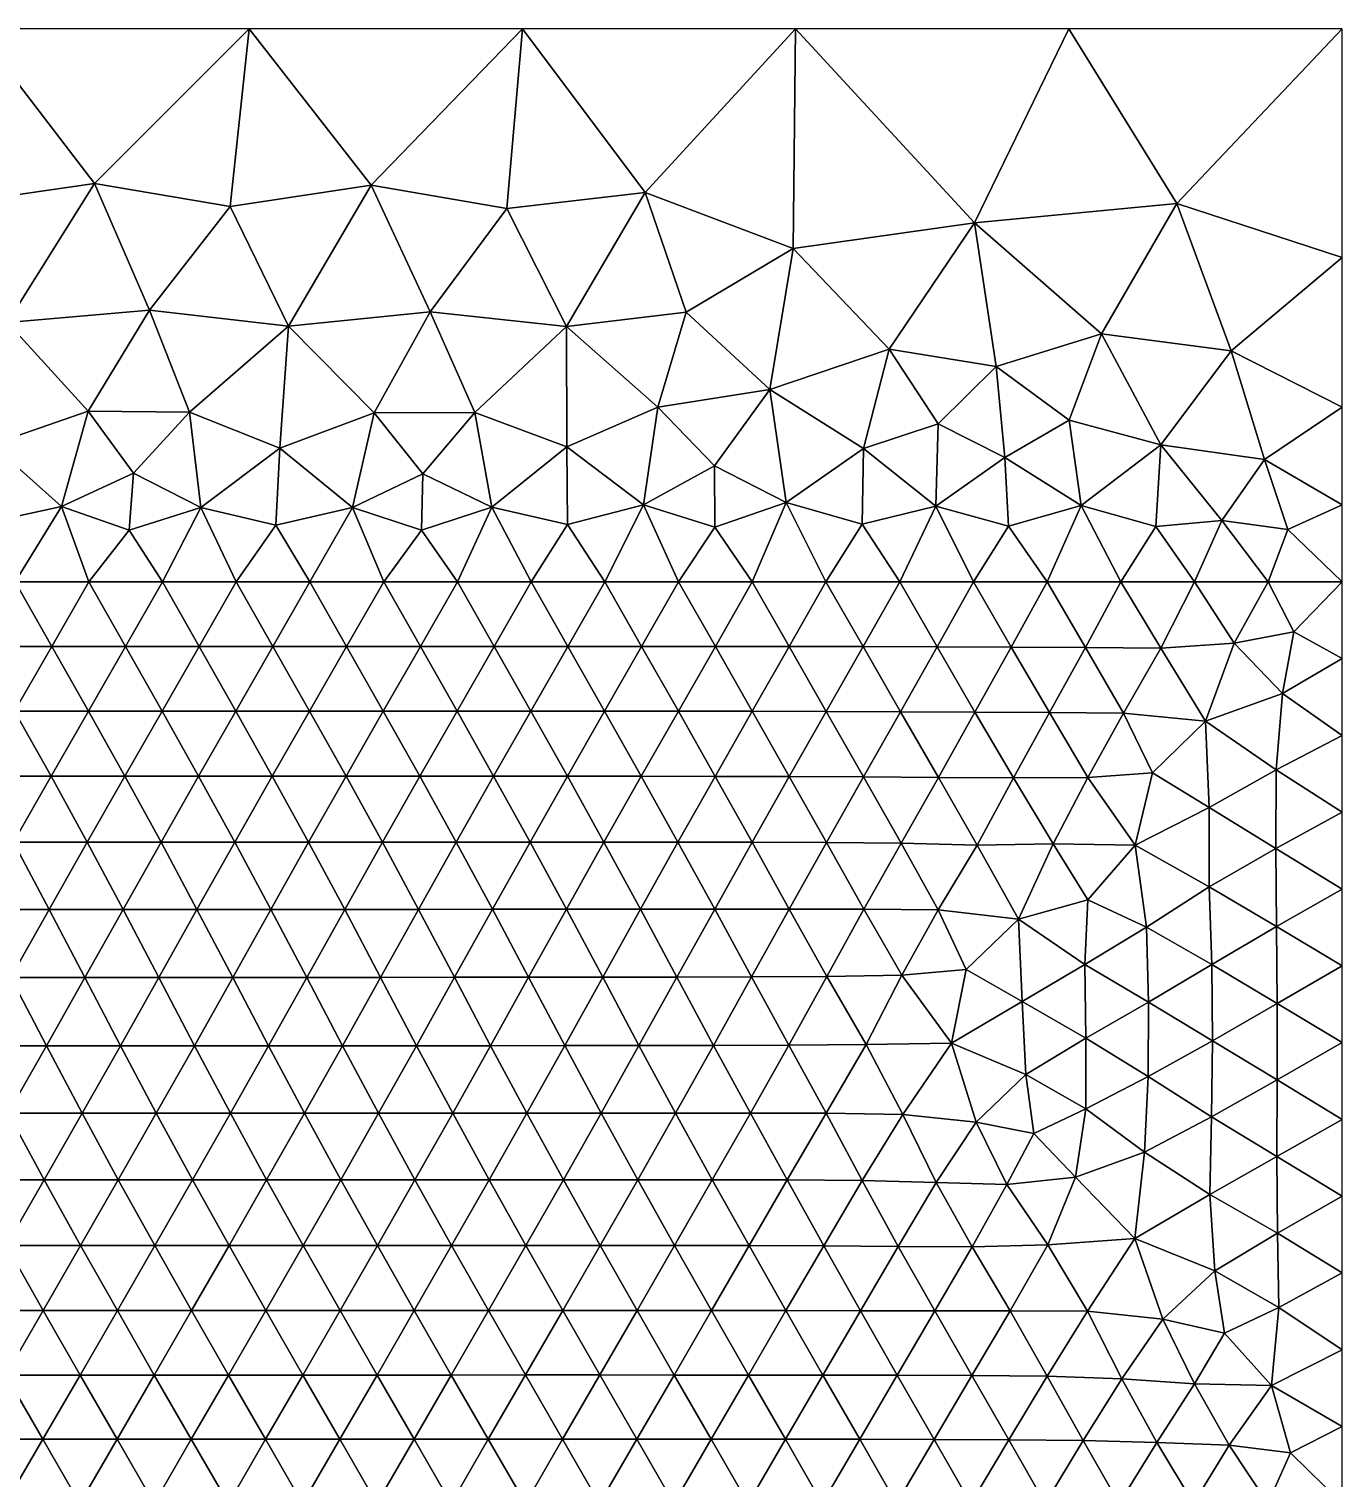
# Model space of a CAD drawing. Header units: metres. Extents: x 2 to 72, y -280 to 0.
# Drawn here: x 54.69 to 72.5, y -19.66 to 0 of the extents above; entities that cross this region are included whole.
import ezdxf

# ---------------------------------------------------------------- set-up
doc = ezdxf.new("R2010")
doc.units = ezdxf.units.M

msp = doc.modelspace()

# ---------------------------------------------------------------- linework, layer by layer
at = {"layer": 'layer', "color": 0}
for points in [[(55.5754, -2.0964), (53.9692, 0), (53.6707, -2.3732)], [(57.6754, 0), (53.9692, 0), (55.5754, -2.0964)], [(57.6754, 0), (55.5754, -2.0964), (57.4172, -2.40984)], [(59.3302, -2.11888), (57.6754, 0), (57.4172, -2.40984)], [(61.3815, 0), (57.6754, 0), (59.3302, -2.11888)], [(61.3815, 0), (59.3302, -2.11888), (61.1683, -2.43652)], [(63.0461, -2.21618), (61.3815, 0), (61.1683, -2.43652)], [(65.0877, 0), (61.3815, 0), (63.0461, -2.21618)], [(65.0877, 0), (63.0461, -2.21618), (65.0562, -2.97933)], [(67.5138, -2.62782), (65.0877, 0), (65.0562, -2.97933)], [(68.7938, 0), (65.0877, 0), (67.5138, -2.62782)], [(70.257, -2.3696), (68.7938, 0), (67.5138, -2.62782)], [(72.5, 0), (68.7938, 0), (70.257, -2.3696)], [(72.5, -3.1008), (72.5, 0), (70.257, -2.3696)], [(55.5754, -2.0964), (53.6707, -2.3732), (54.3975, -3.98026)], [(56.3222, -3.81509), (55.5754, -2.0964), (54.3975, -3.98026)], [(57.4172, -2.40984), (55.5754, -2.0964), (56.3222, -3.81509)], [(59.3302, -2.11888), (57.4172, -2.40984), (58.2096, -4.03129)], [(60.1294, -3.8356), (59.3302, -2.11888), (58.2096, -4.03129)], [(61.1683, -2.43652), (59.3302, -2.11888), (60.1294, -3.8356)], [(63.0461, -2.21618), (61.1683, -2.43652), (61.9784, -4.03787)], [(63.6047, -3.84336), (63.0461, -2.21618), (61.9784, -4.03787)], [(65.0562, -2.97933), (63.0461, -2.21618), (63.6047, -3.84336)], [(57.4172, -2.40984), (56.3222, -3.81509), (58.2096, -4.03129)], [(61.1683, -2.43652), (60.1294, -3.8356), (61.9784, -4.03787)], [(70.257, -2.3696), (67.5138, -2.62782), (69.2361, -4.13652)], [(70.9971, -4.36798), (70.257, -2.3696), (69.2361, -4.13652)], [(70.9971, -4.36798), (72.5, -3.1008), (70.257, -2.3696)], [(67.5138, -2.62782), (65.0562, -2.97933), (66.357, -4.34283)], [(67.5138, -2.62782), (66.357, -4.34283), (67.8088, -4.57986)], [(69.2361, -4.13652), (67.5138, -2.62782), (67.8088, -4.57986)], [(65.0562, -2.97933), (63.6047, -3.84336), (64.7398, -4.8897)], [(66.357, -4.34283), (65.0562, -2.97933), (64.7398, -4.8897)], [(72.5, -5.12841), (72.5, -3.1008), (70.9971, -4.36798)], [(56.3222, -3.81509), (54.3975, -3.98026), (55.4919, -5.1836)], [(56.8641, -5.19766), (56.3222, -3.81509), (55.4919, -5.1836)], [(58.2096, -4.03129), (56.3222, -3.81509), (56.8641, -5.19766)], [(60.1294, -3.8356), (58.2096, -4.03129), (59.3729, -5.2049)], [(60.7385, -5.20193), (60.1294, -3.8356), (59.3729, -5.2049)], [(61.9784, -4.03787), (60.1294, -3.8356), (60.7385, -5.20193)], [(63.6047, -3.84336), (61.9784, -4.03787), (63.2169, -5.1285)], [(64.7398, -4.8897), (63.6047, -3.84336), (63.2169, -5.1285)], [(54.1864, -5.63528), (55.4919, -5.1836), (54.3975, -3.98026)], [(56.8641, -5.19766), (58.0928, -5.68721), (58.2096, -4.03129)], [(58.0928, -5.68721), (59.3729, -5.2049), (58.2096, -4.03129)], [(60.7385, -5.20193), (61.9852, -5.66838), (61.9784, -4.03787)], [(61.9852, -5.66838), (63.2169, -5.1285), (61.9784, -4.03787)], [(69.2361, -4.13652), (67.8088, -4.57986), (68.7968, -5.30566)], [(70.0419, -5.63955), (69.2361, -4.13652), (68.7968, -5.30566)], [(70.0419, -5.63955), (70.9971, -4.36798), (69.2361, -4.13652)], [(64.7398, -4.8897), (66.01, -5.69305), (66.357, -4.34283)], [(66.01, -5.69305), (67.0195, -5.35657), (66.357, -4.34283)], [(67.8088, -4.57986), (66.357, -4.34283), (67.0195, -5.35657)], [(71.4462, -5.84032), (70.9971, -4.36798), (70.0419, -5.63955)], [(71.4462, -5.84032), (72.5, -5.12841), (70.9971, -4.36798)], [(67.0195, -5.35657), (67.9262, -5.81161), (67.8088, -4.57986)], [(67.9262, -5.81161), (68.7968, -5.30566), (67.8088, -4.57986)], [(63.2169, -5.1285), (63.9866, -5.92663), (64.7398, -4.8897)], [(63.9866, -5.92663), (64.9603, -6.42561), (64.7398, -4.8897)], [(64.9603, -6.42561), (66.01, -5.69305), (64.7398, -4.8897)], [(54.1864, -5.63528), (55.1279, -6.4778), (55.4919, -5.1836)], [(55.1279, -6.4778), (56.1048, -6.02505), (55.4919, -5.1836)], [(55.4919, -5.1836), (56.1048, -6.02505), (56.8641, -5.19766)], [(56.1048, -6.02505), (57.0199, -6.49056), (56.8641, -5.19766)], [(57.0199, -6.49056), (58.0928, -5.68721), (56.8641, -5.19766)], [(58.0928, -5.68721), (59.0772, -6.493), (59.3729, -5.2049)], [(59.0772, -6.493), (60.0307, -6.0323), (59.3729, -5.2049)], [(59.3729, -5.2049), (60.0307, -6.0323), (60.7385, -5.20193)], [(60.0307, -6.0323), (60.9656, -6.4882), (60.7385, -5.20193)], [(60.9656, -6.4882), (61.9852, -5.66838), (60.7385, -5.20193)], [(61.9852, -5.66838), (63.0251, -6.45701), (63.2169, -5.1285)], [(63.0251, -6.45701), (63.9866, -5.92663), (63.2169, -5.1285)], [(67.9262, -5.81161), (68.9597, -6.46281), (68.7968, -5.30566)], [(68.9597, -6.46281), (70.0419, -5.63955), (68.7968, -5.30566)], [(72.5, -6.45363), (72.5, -5.12841), (71.4462, -5.84032)], [(66.01, -5.69305), (66.9891, -6.47305), (67.0195, -5.35657)], [(66.9891, -6.47305), (67.9262, -5.81161), (67.0195, -5.35657)], [(54.0703, -6.70604), (55.1279, -6.4778), (54.1864, -5.63528)], [(57.0199, -6.49056), (58.0359, -6.73225), (58.0928, -5.68721)], [(58.0359, -6.73225), (59.0772, -6.493), (58.0928, -5.68721)], [(60.9656, -6.4882), (61.9944, -6.72072), (61.9852, -5.66838)], [(61.9944, -6.72072), (63.0251, -6.45701), (61.9852, -5.66838)], [(64.9603, -6.42561), (65.9918, -6.7157), (66.01, -5.69305)], [(65.9918, -6.7157), (66.9891, -6.47305), (66.01, -5.69305)], [(68.9597, -6.46281), (69.9754, -6.75037), (70.0419, -5.63955)], [(69.9754, -6.75037), (70.8716, -6.66909), (70.0419, -5.63955)], [(70.0419, -5.63955), (70.8716, -6.66909), (71.4462, -5.84032)], [(66.9891, -6.47305), (67.9754, -6.74526), (67.9262, -5.81161)], [(67.9754, -6.74526), (68.9597, -6.46281), (67.9262, -5.81161)], [(70.8716, -6.66909), (71.764, -6.79133), (71.4462, -5.84032)], [(71.764, -6.79133), (72.5, -6.45363), (71.4462, -5.84032)], [(55.1279, -6.4778), (56.0483, -6.79736), (56.1048, -6.02505)], [(56.0483, -6.79736), (57.0199, -6.49056), (56.1048, -6.02505)], [(59.0772, -6.493), (60.0133, -6.80058), (60.0307, -6.0323)], [(60.0133, -6.80058), (60.9656, -6.4882), (60.0307, -6.0323)], [(63.0251, -6.45701), (63.994, -6.76011), (63.9866, -5.92663)], [(63.994, -6.76011), (64.9603, -6.42561), (63.9866, -5.92663)], [(54.0703, -6.70604), (54.5, -7.5), (55.1279, -6.4778)], [(54.5, -7.5), (55.5, -7.5), (55.1279, -6.4778)], [(55.1279, -6.4778), (55.5, -7.5), (56.0483, -6.79736)], [(61.9944, -6.72072), (62.5, -7.5), (63.0251, -6.45701)], [(62.5, -7.5), (63.5, -7.5), (63.0251, -6.45701)], [(63.0251, -6.45701), (63.5, -7.5), (63.994, -6.76011)], [(63.994, -6.76011), (64.5, -7.5), (64.9603, -6.42561)], [(64.5, -7.5), (65.5, -7.5), (64.9603, -6.42561)], [(64.9603, -6.42561), (65.5, -7.5), (65.9918, -6.7157)], [(65.9918, -6.7157), (66.5, -7.5), (66.9891, -6.47305)], [(66.5, -7.5), (67.5, -7.5), (66.9891, -6.47305)], [(66.9891, -6.47305), (67.5, -7.5), (67.9754, -6.74526)], [(67.9754, -6.74526), (68.5, -7.5), (68.9597, -6.46281)], [(68.5, -7.5), (69.5, -7.5), (68.9597, -6.46281)], [(68.9597, -6.46281), (69.5, -7.5), (69.9754, -6.75037)], [(72.5, -7.5), (72.5, -6.45363), (71.764, -6.79133)], [(56.0483, -6.79736), (56.5, -7.5), (57.0199, -6.49056)], [(56.5, -7.5), (57.5, -7.5), (57.0199, -6.49056)], [(57.0199, -6.49056), (57.5, -7.5), (58.0359, -6.73225)], [(58.0359, -6.73225), (58.5, -7.5), (59.0772, -6.493)], [(58.5, -7.5), (59.5, -7.5), (59.0772, -6.493)], [(59.0772, -6.493), (59.5, -7.5), (60.0133, -6.80058)], [(60.0133, -6.80058), (60.5, -7.5), (60.9656, -6.4882)], [(60.5, -7.5), (61.5, -7.5), (60.9656, -6.4882)], [(60.9656, -6.4882), (61.5, -7.5), (61.9944, -6.72072)], [(69.9754, -6.75037), (70.5, -7.5), (70.8716, -6.66909)], [(70.5, -7.5), (71.5, -7.5), (70.8716, -6.66909)], [(70.8716, -6.66909), (71.5, -7.5), (71.764, -6.79133)], [(55.5, -7.5), (56.5, -7.5), (56.0483, -6.79736)], [(57.5, -7.5), (58.5, -7.5), (58.0359, -6.73225)], [(59.5, -7.5), (60.5, -7.5), (60.0133, -6.80058)], [(61.5, -7.5), (62.5, -7.5), (61.9944, -6.72072)], [(63.5, -7.5), (64.5, -7.5), (63.994, -6.76011)], [(65.5, -7.5), (66.5, -7.5), (65.9918, -6.7157)], [(67.5, -7.5), (68.5, -7.5), (67.9754, -6.74526)], [(69.5, -7.5), (70.5, -7.5), (69.9754, -6.75037)], [(71.5, -7.5), (72.5, -7.5), (71.764, -6.79133)], [(54.9969, -8.3753), (54.5, -7.5), (53.9967, -8.3753)], [(55.5, -7.5), (54.5, -7.5), (54.9969, -8.3753)], [(55.997, -8.3753), (55.5, -7.5), (54.9969, -8.3753)], [(56.5, -7.5), (55.5, -7.5), (55.997, -8.3753)], [(56.9972, -8.3753), (56.5, -7.5), (55.997, -8.3753)], [(57.5, -7.5), (56.5, -7.5), (56.9972, -8.3753)], [(57.9974, -8.3753), (57.5, -7.5), (56.9972, -8.3753)], [(58.5, -7.5), (57.5, -7.5), (57.9974, -8.3753)], [(58.9976, -8.3753), (58.5, -7.5), (57.9974, -8.3753)], [(59.5, -7.5), (58.5, -7.5), (58.9976, -8.3753)], [(59.9978, -8.37531), (59.5, -7.5), (58.9976, -8.3753)], [(60.5, -7.5), (59.5, -7.5), (59.9978, -8.37531)], [(60.998, -8.37532), (60.5, -7.5), (59.9978, -8.37531)], [(61.5, -7.5), (60.5, -7.5), (60.998, -8.37532)], [(61.9983, -8.37537), (61.5, -7.5), (60.998, -8.37532)], [(62.5, -7.5), (61.5, -7.5), (61.9983, -8.37537)], [(62.9987, -8.37553), (62.5, -7.5), (61.9983, -8.37537)], [(63.5, -7.5), (62.5, -7.5), (62.9987, -8.37553)], [(63.9995, -8.37599), (63.5, -7.5), (62.9987, -8.37553)], [(64.5, -7.5), (63.5, -7.5), (63.9995, -8.37599)], [(65.001, -8.37705), (64.5, -7.5), (63.9995, -8.37599)], [(65.5, -7.5), (64.5, -7.5), (65.001, -8.37705)], [(66.0037, -8.37899), (65.5, -7.5), (65.001, -8.37705)], [(66.5, -7.5), (65.5, -7.5), (66.0037, -8.37899)], [(67.0077, -8.38171), (66.5, -7.5), (66.0037, -8.37899)], [(67.5, -7.5), (66.5, -7.5), (67.0077, -8.38171)], [(68.013, -8.38499), (67.5, -7.5), (67.0077, -8.38171)], [(68.5, -7.5), (67.5, -7.5), (68.013, -8.38499)], [(69.0202, -8.39002), (68.5, -7.5), (68.013, -8.38499)], [(69.5, -7.5), (68.5, -7.5), (69.0202, -8.39002)], [(70.0408, -8.39917), (69.5, -7.5), (69.0202, -8.39002)], [(70.5, -7.5), (69.5, -7.5), (70.0408, -8.39917)], [(71.0379, -8.3303), (70.5, -7.5), (70.0408, -8.39917)], [(71.5, -7.5), (70.5, -7.5), (71.0379, -8.3303)], [(71.8459, -8.17724), (71.5, -7.5), (71.0379, -8.3303)], [(72.5, -7.5), (71.5, -7.5), (71.8459, -8.17724)], [(72.5, -8.54167), (72.5, -7.5), (71.8459, -8.17724)], [(71.6905, -9.01242), (71.8459, -8.17724), (71.0379, -8.3303)], [(71.6905, -9.01242), (72.5, -8.54167), (71.8459, -8.17724)], [(54.9969, -8.3753), (53.9967, -8.3753), (54.4929, -9.25253)], [(55.4933, -9.25253), (54.9969, -8.3753), (54.4929, -9.25253)], [(55.997, -8.3753), (54.9969, -8.3753), (55.4933, -9.25253)], [(56.4937, -9.25253), (55.997, -8.3753), (55.4933, -9.25253)], [(56.9972, -8.3753), (55.997, -8.3753), (56.4937, -9.25253)], [(57.4941, -9.25253), (56.9972, -8.3753), (56.4937, -9.25253)], [(57.9974, -8.3753), (56.9972, -8.3753), (57.4941, -9.25253)], [(58.4945, -9.25253), (57.9974, -8.3753), (57.4941, -9.25253)], [(58.9976, -8.3753), (57.9974, -8.3753), (58.4945, -9.25253)], [(59.4949, -9.25253), (58.9976, -8.3753), (58.4945, -9.25253)], [(59.9978, -8.37531), (58.9976, -8.3753), (59.4949, -9.25253)], [(60.4953, -9.25254), (59.9978, -8.37531), (59.4949, -9.25253)], [(60.998, -8.37532), (59.9978, -8.37531), (60.4953, -9.25254)], [(61.4958, -9.25258), (60.998, -8.37532), (60.4953, -9.25254)], [(61.9983, -8.37537), (60.998, -8.37532), (61.4958, -9.25258)], [(62.4966, -9.25272), (61.9983, -8.37537), (61.4958, -9.25258)], [(62.9987, -8.37553), (61.9983, -8.37537), (62.4966, -9.25272)], [(63.4978, -9.25319), (62.9987, -8.37553), (62.4966, -9.25272)], [(63.9995, -8.37599), (62.9987, -8.37553), (63.4978, -9.25319)], [(64.5001, -9.25448), (63.9995, -8.37599), (63.4978, -9.25319)], [(65.001, -8.37705), (63.9995, -8.37599), (64.5001, -9.25448)], [(65.5041, -9.25732), (65.001, -8.37705), (64.5001, -9.25448)], [(66.0037, -8.37899), (65.001, -8.37705), (65.5041, -9.25732)], [(66.5109, -9.26216), (66.0037, -8.37899), (65.5041, -9.25732)], [(67.0077, -8.38171), (66.0037, -8.37899), (66.5109, -9.26216)], [(67.5206, -9.26757), (67.0077, -8.38171), (66.5109, -9.26216)], [(68.013, -8.38499), (67.0077, -8.38171), (67.5206, -9.26757)], [(68.5303, -9.27226), (68.013, -8.38499), (67.5206, -9.26757)], [(69.0202, -8.39002), (68.013, -8.38499), (68.5303, -9.27226)], [(69.5366, -9.28288), (69.0202, -8.39002), (68.5303, -9.27226)], [(70.0408, -8.39917), (69.0202, -8.39002), (69.5366, -9.28288)], [(70.6493, -9.39055), (70.0408, -8.39917), (69.5366, -9.28288)], [(71.0379, -8.3303), (70.0408, -8.39917), (70.6493, -9.39055)], [(70.6493, -9.39055), (71.6905, -9.01242), (71.0379, -8.3303)], [(72.5, -9.58333), (72.5, -8.54167), (71.6905, -9.01242)], [(71.6074, -10.0488), (71.6905, -9.01242), (70.6493, -9.39055)], [(71.6074, -10.0488), (72.5, -9.58333), (71.6905, -9.01242)], [(54.987, -10.1369), (54.4929, -9.25253), (53.9863, -10.1369)], [(55.4933, -9.25253), (54.4929, -9.25253), (54.987, -10.1369)], [(55.9877, -10.1369), (55.4933, -9.25253), (54.987, -10.1369)], [(56.4937, -9.25253), (55.4933, -9.25253), (55.9877, -10.1369)], [(56.9885, -10.1369), (56.4937, -9.25253), (55.9877, -10.1369)], [(57.4941, -9.25253), (56.4937, -9.25253), (56.9885, -10.1369)], [(57.9892, -10.1369), (57.4941, -9.25253), (56.9885, -10.1369)], [(58.4945, -9.25253), (57.4941, -9.25253), (57.9892, -10.1369)], [(58.99, -10.1369), (58.4945, -9.25253), (57.9892, -10.1369)], [(59.4949, -9.25253), (58.4945, -9.25253), (58.99, -10.1369)], [(59.9907, -10.1369), (59.4949, -9.25253), (58.99, -10.1369)], [(60.4953, -9.25254), (59.4949, -9.25253), (59.9907, -10.1369)], [(60.9916, -10.1369), (60.4953, -9.25254), (59.9907, -10.1369)], [(61.4958, -9.25258), (60.4953, -9.25254), (60.9916, -10.1369)], [(61.9927, -10.137), (61.4958, -9.25258), (60.9916, -10.1369)], [(62.4966, -9.25272), (61.4958, -9.25258), (61.9927, -10.137)], [(62.9944, -10.1372), (62.4966, -9.25272), (61.9927, -10.137)], [(63.4978, -9.25319), (62.4966, -9.25272), (62.9944, -10.1372)], [(63.9973, -10.1381), (63.4978, -9.25319), (62.9944, -10.1372)], [(64.5001, -9.25448), (63.4978, -9.25319), (63.9973, -10.1381)], [(65.0022, -10.1406), (64.5001, -9.25448), (63.9973, -10.1381)], [(65.5041, -9.25732), (64.5001, -9.25448), (65.0022, -10.1406)], [(66.0104, -10.1462), (65.5041, -9.25732), (65.0022, -10.1406)], [(66.5109, -9.26216), (65.5041, -9.25732), (66.0104, -10.1462)], [(67.0244, -10.1559), (66.5109, -9.26216), (66.0104, -10.1462)], [(67.5206, -9.26757), (66.5109, -9.26216), (67.0244, -10.1559)], [(68.0423, -10.1605), (67.5206, -9.26757), (67.0244, -10.1559)], [(68.5303, -9.27226), (67.5206, -9.26757), (68.0423, -10.1605)], [(69.052, -10.1542), (68.5303, -9.27226), (68.0423, -10.1605)], [(69.5366, -9.28288), (68.5303, -9.27226), (69.052, -10.1542)], [(69.9269, -10.0916), (69.5366, -9.28288), (69.052, -10.1542)], [(70.6493, -9.39055), (69.5366, -9.28288), (69.9269, -10.0916)], [(70.6984, -10.5606), (70.6493, -9.39055), (69.9269, -10.0916)], [(70.6984, -10.5606), (71.6074, -10.0488), (70.6493, -9.39055)], [(72.5, -10.625), (72.5, -9.58333), (71.6074, -10.0488)], [(54.987, -10.1369), (53.9863, -10.1369), (54.4766, -11.0325)], [(55.4779, -11.0325), (54.987, -10.1369), (54.4766, -11.0325)], [(55.9877, -10.1369), (54.987, -10.1369), (55.4779, -11.0325)], [(56.4792, -11.0325), (55.9877, -10.1369), (55.4779, -11.0325)], [(56.9885, -10.1369), (55.9877, -10.1369), (56.4792, -11.0325)], [(57.4805, -11.0325), (56.9885, -10.1369), (56.4792, -11.0325)], [(57.9892, -10.1369), (56.9885, -10.1369), (57.4805, -11.0325)], [(58.4818, -11.0325), (57.9892, -10.1369), (57.4805, -11.0325)], [(58.99, -10.1369), (57.9892, -10.1369), (58.4818, -11.0325)], [(59.4831, -11.0325), (58.99, -10.1369), (58.4818, -11.0325)], [(59.9907, -10.1369), (58.99, -10.1369), (59.4831, -11.0325)], [(60.4845, -11.0325), (59.9907, -10.1369), (59.4831, -11.0325)], [(60.9916, -10.1369), (59.9907, -10.1369), (60.4845, -11.0325)], [(61.4862, -11.0324), (60.9916, -10.1369), (60.4845, -11.0325)], [(61.9927, -10.137), (60.9916, -10.1369), (61.4862, -11.0324)], [(62.4884, -11.0324), (61.9927, -10.137), (61.4862, -11.0324)], [(62.9944, -10.1372), (61.9927, -10.137), (62.4884, -11.0324)], [(63.4919, -11.0325), (62.9944, -10.1372), (62.4884, -11.0324)], [(63.9973, -10.1381), (62.9944, -10.1372), (63.4919, -11.0325)], [(64.4976, -11.0333), (63.9973, -10.1381), (63.4919, -11.0325)], [(65.0022, -10.1406), (63.9973, -10.1381), (64.4976, -11.0333)], [(65.5065, -11.0365), (65.0022, -10.1406), (64.4976, -11.0333)], [(66.0104, -10.1462), (65.0022, -10.1406), (65.5065, -11.0365)], [(66.5197, -11.0463), (66.0104, -10.1462), (65.5065, -11.0365)], [(67.0244, -10.1559), (66.0104, -10.1462), (66.5197, -11.0463)], [(67.549, -11.071), (67.0244, -10.1559), (66.5197, -11.0463)], [(68.0423, -10.1605), (67.0244, -10.1559), (67.549, -11.071)], [(68.5826, -11.0554), (68.0423, -10.1605), (67.549, -11.071)], [(69.052, -10.1542), (68.0423, -10.1605), (68.5826, -11.0554)], [(69.6948, -11.0716), (69.052, -10.1542), (68.5826, -11.0554)], [(69.6948, -11.0716), (69.9269, -10.0916), (69.052, -10.1542)], [(69.6948, -11.0716), (70.6984, -10.5606), (69.9269, -10.0916)], [(71.6031, -11.1186), (71.6074, -10.0488), (70.6984, -10.5606)], [(71.6031, -11.1186), (72.5, -10.625), (71.6074, -10.0488)], [(70.6995, -11.6348), (70.6984, -10.5606), (69.6948, -11.0716)], [(70.6995, -11.6348), (71.6031, -11.1186), (70.6984, -10.5606)], [(72.5, -11.6667), (72.5, -10.625), (71.6031, -11.1186)], [(54.9628, -11.9422), (54.4766, -11.0325), (53.9607, -11.9422)], [(55.4779, -11.0325), (54.4766, -11.0325), (54.9628, -11.9422)], [(55.9649, -11.9422), (55.4779, -11.0325), (54.9628, -11.9422)], [(56.4792, -11.0325), (55.4779, -11.0325), (55.9649, -11.9422)], [(56.9671, -11.9422), (56.4792, -11.0325), (55.9649, -11.9422)], [(57.4805, -11.0325), (56.4792, -11.0325), (56.9671, -11.9422)], [(57.9692, -11.9422), (57.4805, -11.0325), (56.9671, -11.9422)], [(58.4818, -11.0325), (57.4805, -11.0325), (57.9692, -11.9422)], [(58.9714, -11.9422), (58.4818, -11.0325), (57.9692, -11.9422)], [(59.4831, -11.0325), (58.4818, -11.0325), (58.9714, -11.9422)], [(59.9736, -11.9422), (59.4831, -11.0325), (58.9714, -11.9422)], [(60.4845, -11.0325), (59.4831, -11.0325), (59.9736, -11.9422)], [(60.976, -11.9421), (60.4845, -11.0325), (59.9736, -11.9422)], [(61.4862, -11.0324), (60.4845, -11.0325), (60.976, -11.9421)], [(61.9789, -11.9419), (61.4862, -11.0324), (60.976, -11.9421)], [(62.4884, -11.0324), (61.4862, -11.0324), (61.9789, -11.9419)], [(62.9831, -11.9414), (62.4884, -11.0324), (61.9789, -11.9419)], [(63.4919, -11.0325), (62.4884, -11.0324), (62.9831, -11.9414)], [(63.9898, -11.9405), (63.4919, -11.0325), (62.9831, -11.9414)], [(64.4976, -11.0333), (63.4919, -11.0325), (63.9898, -11.9405)], [(65.0005, -11.9395), (64.4976, -11.0333), (63.9898, -11.9405)], [(65.5065, -11.0365), (64.4976, -11.0333), (65.0005, -11.9395)], [(66.0134, -11.9397), (65.5065, -11.0365), (65.0005, -11.9395)], [(66.5197, -11.0463), (65.5065, -11.0365), (66.0134, -11.9397)], [(67.0199, -11.9511), (66.5197, -11.0463), (66.0134, -11.9397)], [(67.549, -11.071), (66.5197, -11.0463), (67.0199, -11.9511)], [(68.1103, -12.0737), (67.549, -11.071), (67.0199, -11.9511)], [(68.5826, -11.0554), (67.549, -11.071), (68.1103, -12.0737)], [(69.0499, -11.815), (68.5826, -11.0554), (68.1103, -12.0737)], [(69.0499, -11.815), (69.6948, -11.0716), (68.5826, -11.0554)], [(69.8459, -12.1854), (69.6948, -11.0716), (69.0499, -11.815)], [(69.8459, -12.1854), (70.6995, -11.6348), (69.6948, -11.0716)], [(71.6096, -12.1733), (71.6031, -11.1186), (70.6995, -11.6348)], [(71.6096, -12.1733), (72.5, -11.6667), (71.6031, -11.1186)], [(70.7336, -12.6908), (70.6995, -11.6348), (69.8459, -12.1854)], [(70.7336, -12.6908), (71.6096, -12.1733), (70.6995, -11.6348)], [(72.5, -12.7083), (72.5, -11.6667), (71.6096, -12.1733)], [(54.9628, -11.9422), (53.9607, -11.9422), (54.4425, -12.8647)], [(55.4457, -12.8647), (54.9628, -11.9422), (54.4425, -12.8647)], [(55.9649, -11.9422), (54.9628, -11.9422), (55.4457, -12.8647)], [(56.4489, -12.8647), (55.9649, -11.9422), (55.4457, -12.8647)], [(56.9671, -11.9422), (55.9649, -11.9422), (56.4489, -12.8647)], [(57.4522, -12.8647), (56.9671, -11.9422), (56.4489, -12.8647)], [(57.9692, -11.9422), (56.9671, -11.9422), (57.4522, -12.8647)], [(58.4554, -12.8647), (57.9692, -11.9422), (57.4522, -12.8647)], [(58.9714, -11.9422), (57.9692, -11.9422), (58.4554, -12.8647)], [(59.4586, -12.8647), (58.9714, -11.9422), (58.4554, -12.8647)], [(59.9736, -11.9422), (58.9714, -11.9422), (59.4586, -12.8647)], [(60.462, -12.8646), (59.9736, -11.9422), (59.4586, -12.8647)], [(60.976, -11.9421), (59.9736, -11.9422), (60.462, -12.8646)], [(61.4658, -12.8644), (60.976, -11.9421), (60.462, -12.8646)], [(61.9789, -11.9419), (60.976, -11.9421), (61.4658, -12.8644)], [(62.4706, -12.8638), (61.9789, -11.9419), (61.4658, -12.8644)], [(62.9831, -11.9414), (61.9789, -11.9419), (62.4706, -12.8638)], [(63.4779, -12.8624), (62.9831, -11.9414), (62.4706, -12.8638)], [(63.9898, -11.9405), (62.9831, -11.9414), (63.4779, -12.8624)], [(64.4904, -12.8594), (63.9898, -11.9405), (63.4779, -12.8624)], [(65.0005, -11.9395), (63.9898, -11.9405), (64.4904, -12.8594)], [(65.511, -12.8534), (65.0005, -11.9395), (64.4904, -12.8594)], [(66.0134, -11.9397), (65.0005, -11.9395), (65.511, -12.8534)], [(66.5303, -12.836), (66.0134, -11.9397), (65.511, -12.8534)], [(67.0199, -11.9511), (66.0134, -11.9397), (66.5303, -12.836)], [(67.4027, -12.7582), (67.0199, -11.9511), (66.5303, -12.836)], [(68.1103, -12.0737), (67.0199, -11.9511), (67.4027, -12.7582)], [(69.0122, -12.6927), (69.0499, -11.815), (68.1103, -12.0737)], [(69.0122, -12.6927), (69.8459, -12.1854), (69.0499, -11.815)], [(68.1606, -13.1911), (68.1103, -12.0737), (67.4027, -12.7582)], [(68.1606, -13.1911), (69.0122, -12.6927), (68.1103, -12.0737)], [(69.8739, -13.2004), (69.8459, -12.1854), (69.0122, -12.6927)], [(69.8739, -13.2004), (70.7336, -12.6908), (69.8459, -12.1854)], [(71.618, -13.2176), (71.6096, -12.1733), (70.7336, -12.6908)], [(71.618, -13.2176), (72.5, -12.7083), (71.6096, -12.1733)], [(67.2025, -13.7555), (67.4027, -12.7582), (66.5303, -12.836)], [(67.2025, -13.7555), (68.1606, -13.1911), (67.4027, -12.7582)], [(69.0265, -13.6883), (69.0122, -12.6927), (68.1606, -13.1911)], [(69.0265, -13.6883), (69.8739, -13.2004), (69.0122, -12.6927)], [(70.7428, -13.7238), (70.7336, -12.6908), (69.8739, -13.2004)], [(70.7428, -13.7238), (71.618, -13.2176), (70.7336, -12.6908)], [(72.5, -13.75), (72.5, -12.7083), (71.618, -13.2176)], [(54.9238, -13.7918), (54.4425, -12.8647), (53.9194, -13.7918)], [(55.4457, -12.8647), (54.4425, -12.8647), (54.9238, -13.7918)], [(55.9282, -13.7918), (55.4457, -12.8647), (54.9238, -13.7918)], [(56.4489, -12.8647), (55.4457, -12.8647), (55.9282, -13.7918)], [(56.9325, -13.7918), (56.4489, -12.8647), (55.9282, -13.7918)], [(57.4522, -12.8647), (56.4489, -12.8647), (56.9325, -13.7918)], [(57.9369, -13.7918), (57.4522, -12.8647), (56.9325, -13.7918)], [(58.4554, -12.8647), (57.4522, -12.8647), (57.9369, -13.7918)], [(58.9413, -13.7918), (58.4554, -12.8647), (57.9369, -13.7918)], [(59.4586, -12.8647), (58.4554, -12.8647), (58.9413, -13.7918)], [(59.9458, -13.7917), (59.4586, -12.8647), (58.9413, -13.7918)], [(60.462, -12.8646), (59.4586, -12.8647), (59.9458, -13.7917)], [(60.9505, -13.7916), (60.462, -12.8646), (59.9458, -13.7917)], [(61.4658, -12.8644), (60.462, -12.8646), (60.9505, -13.7916)], [(61.9559, -13.7912), (61.4658, -12.8644), (60.9505, -13.7916)], [(62.4706, -12.8638), (61.4658, -12.8644), (61.9559, -13.7912)], [(62.9631, -13.7901), (62.4706, -12.8638), (61.9559, -13.7912)], [(63.4779, -12.8624), (62.4706, -12.8638), (62.9631, -13.7901)], [(63.9746, -13.7878), (63.4779, -12.8624), (62.9631, -13.7901)], [(64.4904, -12.8594), (63.4779, -12.8624), (63.9746, -13.7878)], [(64.9962, -13.7837), (64.4904, -12.8594), (63.9746, -13.7878)], [(65.511, -12.8534), (64.4904, -12.8594), (64.9962, -13.7837)], [(66.0437, -13.7764), (65.511, -12.8534), (64.9962, -13.7837)], [(66.5303, -12.836), (65.511, -12.8534), (66.0437, -13.7764)], [(67.2025, -13.7555), (66.5303, -12.836), (66.0437, -13.7764)], [(68.2118, -14.1819), (68.1606, -13.1911), (67.2025, -13.7555)], [(68.2118, -14.1819), (69.0265, -13.6883), (68.1606, -13.1911)], [(69.8713, -14.2107), (69.8739, -13.2004), (69.0265, -13.6883)], [(69.8713, -14.2107), (70.7428, -13.7238), (69.8739, -13.2004)], [(71.618, -14.2564), (71.618, -13.2176), (70.7428, -13.7238)], [(71.618, -14.2564), (72.5, -13.75), (71.618, -13.2176)], [(66.0437, -13.7764), (66.5429, -14.724), (67.2025, -13.7555)], [(66.5429, -14.724), (67.5359, -14.8274), (67.2025, -13.7555)], [(67.5359, -14.8274), (68.2118, -14.1819), (67.2025, -13.7555)], [(69.0236, -14.6469), (69.0265, -13.6883), (68.2118, -14.1819)], [(69.0236, -14.6469), (69.8713, -14.2107), (69.0265, -13.6883)], [(70.7307, -14.757), (70.7428, -13.7238), (69.8713, -14.2107)], [(70.7307, -14.757), (71.618, -14.2564), (70.7428, -13.7238)], [(72.5, -14.7917), (72.5, -13.75), (71.618, -14.2564)], [(53.9194, -13.7918), (54.4042, -14.7085), (54.9238, -13.7918)], [(54.4042, -14.7085), (55.4095, -14.7085), (54.9238, -13.7918)], [(54.9238, -13.7918), (55.4095, -14.7085), (55.9282, -13.7918)], [(55.4095, -14.7085), (56.4148, -14.7085), (55.9282, -13.7918)], [(55.9282, -13.7918), (56.4148, -14.7085), (56.9325, -13.7918)], [(56.4148, -14.7085), (57.4202, -14.7085), (56.9325, -13.7918)], [(56.9325, -13.7918), (57.4202, -14.7085), (57.9369, -13.7918)], [(57.4202, -14.7085), (58.4255, -14.7085), (57.9369, -13.7918)], [(57.9369, -13.7918), (58.4255, -14.7085), (58.9413, -13.7918)], [(58.4255, -14.7085), (59.4309, -14.7085), (58.9413, -13.7918)], [(58.9413, -13.7918), (59.4309, -14.7085), (59.9458, -13.7917)], [(59.4309, -14.7085), (60.4365, -14.7084), (59.9458, -13.7917)], [(59.9458, -13.7917), (60.4365, -14.7084), (60.9505, -13.7916)], [(60.4365, -14.7084), (61.4425, -14.7081), (60.9505, -13.7916)], [(60.9505, -13.7916), (61.4425, -14.7081), (61.9559, -13.7912)], [(61.4425, -14.7081), (62.4497, -14.7075), (61.9559, -13.7912)], [(61.9559, -13.7912), (62.4497, -14.7075), (62.9631, -13.7901)], [(62.4497, -14.7075), (63.4596, -14.7064), (62.9631, -13.7901)], [(62.9631, -13.7901), (63.4596, -14.7064), (63.9746, -13.7878)], [(63.4596, -14.7064), (64.4751, -14.7053), (63.9746, -13.7878)], [(63.9746, -13.7878), (64.4751, -14.7053), (64.9962, -13.7837)], [(64.4751, -14.7053), (65.5013, -14.7068), (64.9962, -13.7837)], [(64.9962, -13.7837), (65.5013, -14.7068), (66.0437, -13.7764)], [(65.5013, -14.7068), (66.5429, -14.724), (66.0437, -13.7764)], [(68.3214, -14.9813), (68.2118, -14.1819), (67.5359, -14.8274)], [(69.0236, -14.6469), (68.2118, -14.1819), (68.3214, -14.9813)], [(69.8196, -15.2361), (69.8713, -14.2107), (69.0236, -14.6469)], [(69.8196, -15.2361), (70.7307, -14.757), (69.8713, -14.2107)], [(71.6136, -15.2973), (71.618, -14.2564), (70.7307, -14.757)], [(71.6136, -15.2973), (72.5, -14.7917), (71.618, -14.2564)], [(53.8881, -15.6124), (54.8941, -15.6124), (54.4042, -14.7085)], [(54.4042, -14.7085), (54.8941, -15.6124), (55.4095, -14.7085)], [(54.8941, -15.6124), (55.9002, -15.6124), (55.4095, -14.7085)], [(55.4095, -14.7085), (55.9002, -15.6124), (56.4148, -14.7085)], [(55.9002, -15.6124), (56.9062, -15.6124), (56.4148, -14.7085)], [(56.4148, -14.7085), (56.9062, -15.6124), (57.4202, -14.7085)], [(56.9062, -15.6124), (57.9123, -15.6124), (57.4202, -14.7085)], [(57.4202, -14.7085), (57.9123, -15.6124), (58.4255, -14.7085)], [(57.9123, -15.6124), (58.9184, -15.6124), (58.4255, -14.7085)], [(58.4255, -14.7085), (58.9184, -15.6124), (59.4309, -14.7085)], [(58.9184, -15.6124), (59.9246, -15.6123), (59.4309, -14.7085)], [(59.4309, -14.7085), (59.9246, -15.6123), (60.4365, -14.7084)], [(59.9246, -15.6123), (60.9311, -15.6122), (60.4365, -14.7084)], [(60.4365, -14.7084), (60.9311, -15.6122), (61.4425, -14.7081)], [(60.9311, -15.6122), (61.9382, -15.6119), (61.4425, -14.7081)], [(61.4425, -14.7081), (61.9382, -15.6119), (62.4497, -14.7075)], [(61.9382, -15.6119), (62.9466, -15.6115), (62.4497, -14.7075)], [(62.4497, -14.7075), (62.9466, -15.6115), (63.4596, -14.7064)], [(62.9466, -15.6115), (63.9578, -15.6112), (63.4596, -14.7064)], [(63.4596, -14.7064), (63.9578, -15.6112), (64.4751, -14.7053)], [(63.9578, -15.6112), (64.9732, -15.6129), (64.4751, -14.7053)], [(64.4751, -14.7053), (64.9732, -15.6129), (65.5013, -14.7068)], [(64.9732, -15.6129), (65.9914, -15.6217), (65.5013, -14.7068)], [(65.5013, -14.7068), (65.9914, -15.6217), (66.5429, -14.724)], [(65.9914, -15.6217), (66.9962, -15.6486), (66.5429, -14.724)], [(66.5429, -14.724), (66.9962, -15.6486), (67.5359, -14.8274)], [(68.8867, -15.5747), (69.0236, -14.6469), (68.3214, -14.9813)], [(68.8867, -15.5747), (69.8196, -15.2361), (69.0236, -14.6469)], [(66.9962, -15.6486), (67.9545, -15.6752), (67.5359, -14.8274)], [(67.9545, -15.6752), (68.3214, -14.9813), (67.5359, -14.8274)], [(70.7088, -15.8124), (70.7307, -14.757), (69.8196, -15.2361)], [(70.7088, -15.8124), (71.6136, -15.2973), (70.7307, -14.757)], [(72.5, -15.8333), (72.5, -14.7917), (71.6136, -15.2973)], [(67.9545, -15.6752), (68.8867, -15.5747), (68.3214, -14.9813)], [(69.6882, -16.4078), (69.8196, -15.2361), (68.8867, -15.5747)], [(69.6882, -16.4078), (70.7088, -15.8124), (69.8196, -15.2361)], [(71.6227, -16.334), (71.6136, -15.2973), (70.7088, -15.8124)], [(71.6227, -16.334), (72.5, -15.8333), (71.6136, -15.2973)], [(53.8881, -15.6124), (54.3825, -16.5034), (54.8941, -15.6124)], [(54.3825, -16.5034), (55.389, -16.5034), (54.8941, -15.6124)], [(54.8941, -15.6124), (55.389, -16.5034), (55.9002, -15.6124)], [(55.389, -16.5034), (56.3955, -16.5034), (55.9002, -15.6124)], [(55.9002, -15.6124), (56.3955, -16.5034), (56.9062, -15.6124)], [(56.3955, -16.5034), (57.4021, -16.5034), (56.9062, -15.6124)], [(56.9062, -15.6124), (57.4021, -16.5034), (57.9123, -15.6124)], [(57.4021, -16.5034), (58.4086, -16.5034), (57.9123, -15.6124)], [(57.9123, -15.6124), (58.4086, -16.5034), (58.9184, -15.6124)], [(58.4086, -16.5034), (59.4152, -16.5034), (58.9184, -15.6124)], [(58.9184, -15.6124), (59.4152, -16.5034), (59.9246, -15.6123)], [(59.4152, -16.5034), (60.422, -16.5033), (59.9246, -15.6123)], [(59.9246, -15.6123), (60.422, -16.5033), (60.9311, -15.6122)], [(60.422, -16.5033), (61.4291, -16.5032), (60.9311, -15.6122)], [(60.9311, -15.6122), (61.4291, -16.5032), (61.9382, -15.6119)], [(61.4291, -16.5032), (62.4368, -16.503), (61.9382, -15.6119)], [(61.9382, -15.6119), (62.4368, -16.503), (62.9466, -15.6115)], [(62.4368, -16.503), (63.4458, -16.5029), (62.9466, -15.6115)], [(62.9466, -15.6115), (63.4458, -16.5029), (63.9578, -15.6112)], [(63.4458, -16.5029), (64.4566, -16.5037), (63.9578, -15.6112)], [(63.9578, -15.6112), (64.4566, -16.5037), (64.9732, -15.6129)], [(64.4566, -16.5037), (65.4687, -16.507), (64.9732, -15.6129)], [(64.9732, -15.6129), (65.4687, -16.507), (65.9914, -15.6217)], [(65.4687, -16.507), (66.479, -16.5144), (65.9914, -15.6217)], [(65.9914, -15.6217), (66.479, -16.5144), (66.9962, -15.6486)], [(66.479, -16.5144), (67.4844, -16.5196), (66.9962, -15.6486)], [(66.9962, -15.6486), (67.4844, -16.5196), (67.9545, -15.6752)], [(67.4844, -16.5196), (68.5092, -16.4939), (67.9545, -15.6752)], [(68.5092, -16.4939), (68.8867, -15.5747), (67.9545, -15.6752)], [(69.6882, -16.4078), (68.8867, -15.5747), (68.5092, -16.4939)], [(70.7729, -16.8473), (70.7088, -15.8124), (69.6882, -16.4078)], [(70.7729, -16.8473), (71.6227, -16.334), (70.7088, -15.8124)], [(72.5, -16.875), (72.5, -15.8333), (71.6227, -16.334)], [(53.8739, -17.3845), (54.8807, -17.3845), (54.3825, -16.5034)], [(54.3825, -16.5034), (54.8807, -17.3845), (55.389, -16.5034)], [(54.8807, -17.3845), (55.8875, -17.3845), (55.389, -16.5034)], [(55.389, -16.5034), (55.8875, -17.3845), (56.3955, -16.5034)], [(55.8875, -17.3845), (56.8944, -17.3845), (56.3955, -16.5034)], [(56.3955, -16.5034), (56.8944, -17.3845), (57.4021, -16.5034)], [(56.8944, -17.3845), (57.9012, -17.3845), (57.4021, -16.5034)], [(57.4021, -16.5034), (57.9012, -17.3845), (58.4086, -16.5034)], [(57.9012, -17.3845), (58.908, -17.3845), (58.4086, -16.5034)], [(58.4086, -16.5034), (58.908, -17.3845), (59.4152, -16.5034)], [(58.908, -17.3845), (59.915, -17.3844), (59.4152, -16.5034)], [(59.4152, -16.5034), (59.915, -17.3844), (60.422, -16.5033)], [(59.915, -17.3844), (60.922, -17.3844), (60.422, -16.5033)], [(60.422, -16.5033), (60.922, -17.3844), (61.4291, -16.5032)], [(60.922, -17.3844), (61.9294, -17.3843), (61.4291, -16.5032)], [(61.4291, -16.5032), (61.9294, -17.3843), (62.4368, -16.503)], [(61.9294, -17.3843), (62.9374, -17.3843), (62.4368, -16.503)], [(62.4368, -16.503), (62.9374, -17.3843), (63.4458, -16.5029)], [(62.9374, -17.3843), (63.9462, -17.3846), (63.4458, -16.5029)], [(63.4458, -16.5029), (63.9462, -17.3846), (64.4566, -16.5037)], [(63.9462, -17.3846), (64.9559, -17.3857), (64.4566, -16.5037)], [(64.4566, -16.5037), (64.9559, -17.3857), (65.4687, -16.507)], [(64.9559, -17.3857), (65.9662, -17.3881), (65.4687, -16.507)], [(65.4687, -16.507), (65.9662, -17.3881), (66.479, -16.5144)], [(67.4844, -16.5196), (67.9984, -17.3894), (68.5092, -16.4939)], [(67.9984, -17.3894), (69.0459, -17.3949), (68.5092, -16.4939)], [(68.5092, -16.4939), (69.0459, -17.3949), (69.6882, -16.4078)], [(69.0459, -17.3949), (70.0705, -17.5015), (69.6882, -16.4078)], [(70.0705, -17.5015), (70.7729, -16.8473), (69.6882, -16.4078)], [(71.6408, -17.3432), (71.6227, -16.334), (70.7729, -16.8473)], [(71.6408, -17.3432), (72.5, -16.875), (71.6227, -16.334)], [(65.9662, -17.3881), (66.9778, -17.3905), (66.479, -16.5144)], [(66.479, -16.5144), (66.9778, -17.3905), (67.4844, -16.5196)], [(66.9778, -17.3905), (67.9984, -17.3894), (67.4844, -16.5196)], [(70.9052, -17.6904), (70.7729, -16.8473), (70.0705, -17.5015)], [(71.6408, -17.3432), (70.7729, -16.8473), (70.9052, -17.6904)], [(72.5, -17.9167), (72.5, -16.875), (71.6408, -17.3432)], [(53.8739, -17.3845), (54.3744, -18.2591), (54.8807, -17.3845)], [(54.3744, -18.2591), (55.3814, -18.2591), (54.8807, -17.3845)], [(54.8807, -17.3845), (55.3814, -18.2591), (55.8875, -17.3845)], [(55.3814, -18.2591), (56.3884, -18.2591), (55.8875, -17.3845)], [(55.8875, -17.3845), (56.3884, -18.2591), (56.8944, -17.3845)], [(56.3884, -18.2591), (57.3953, -18.2591), (56.8944, -17.3845)], [(56.8944, -17.3845), (57.3953, -18.2591), (57.9012, -17.3845)], [(57.3953, -18.2591), (58.4023, -18.2591), (57.9012, -17.3845)], [(57.9012, -17.3845), (58.4023, -18.2591), (58.908, -17.3845)], [(58.4023, -18.2591), (59.4094, -18.2591), (58.908, -17.3845)], [(58.908, -17.3845), (59.4094, -18.2591), (59.915, -17.3844)], [(59.4094, -18.2591), (60.4164, -18.2591), (59.915, -17.3844)], [(59.915, -17.3844), (60.4164, -18.2591), (60.922, -17.3844)], [(60.4164, -18.2591), (61.4237, -18.259), (60.922, -17.3844)], [(60.922, -17.3844), (61.4237, -18.259), (61.9294, -17.3843)], [(61.4237, -18.259), (62.4312, -18.259), (61.9294, -17.3843)], [(61.9294, -17.3843), (62.4312, -18.259), (62.9374, -17.3843)], [(62.4312, -18.259), (63.439, -18.2591), (62.9374, -17.3843)], [(62.9374, -17.3843), (63.439, -18.2591), (63.9462, -17.3846)], [(63.439, -18.2591), (64.4474, -18.2595), (63.9462, -17.3846)], [(63.9462, -17.3846), (64.4474, -18.2595), (64.9559, -17.3857)], [(64.4474, -18.2595), (65.4564, -18.2604), (64.9559, -17.3857)], [(64.9559, -17.3857), (65.4564, -18.2604), (65.9662, -17.3881)], [(65.4564, -18.2604), (66.4667, -18.2618), (65.9662, -17.3881)], [(65.9662, -17.3881), (66.4667, -18.2618), (66.9778, -17.3905)], [(66.4667, -18.2618), (67.4804, -18.2642), (66.9778, -17.3905)], [(66.9778, -17.3905), (67.4804, -18.2642), (67.9984, -17.3894)], [(67.4804, -18.2642), (68.5, -18.2734), (67.9984, -17.3894)], [(67.9984, -17.3894), (68.5, -18.2734), (69.0459, -17.3949)], [(68.5, -18.2734), (69.5145, -18.3102), (69.0459, -17.3949)], [(69.0459, -17.3949), (69.5145, -18.3102), (70.0705, -17.5015)], [(71.5447, -18.4007), (71.6408, -17.3432), (70.9052, -17.6904)], [(71.5447, -18.4007), (72.5, -17.9167), (71.6408, -17.3432)], [(69.5145, -18.3102), (70.4981, -18.3781), (70.0705, -17.5015)], [(70.4981, -18.3781), (70.9052, -17.6904), (70.0705, -17.5015)], [(70.4981, -18.3781), (71.5447, -18.4007), (70.9052, -17.6904)], [(72.5, -18.9583), (72.5, -17.9167), (71.5447, -18.4007)], [(53.8692, -19.13), (54.8763, -19.13), (54.3744, -18.2591)], [(54.3744, -18.2591), (54.8763, -19.13), (55.3814, -18.2591)], [(54.8763, -19.13), (55.8833, -19.13), (55.3814, -18.2591)], [(55.3814, -18.2591), (55.8833, -19.13), (56.3884, -18.2591)], [(55.8833, -19.13), (56.8904, -19.13), (56.3884, -18.2591)], [(56.3884, -18.2591), (56.8904, -19.13), (57.3953, -18.2591)], [(56.8904, -19.13), (57.8975, -19.13), (57.3953, -18.2591)], [(57.3953, -18.2591), (57.8975, -19.13), (58.4023, -18.2591)], [(57.8975, -19.13), (58.9046, -19.13), (58.4023, -18.2591)], [(58.4023, -18.2591), (58.9046, -19.13), (59.4094, -18.2591)], [(58.9046, -19.13), (59.9117, -19.13), (59.4094, -18.2591)], [(59.4094, -18.2591), (59.9117, -19.13), (60.4164, -18.2591)], [(59.9117, -19.13), (60.9189, -19.13), (60.4164, -18.2591)], [(60.4164, -18.2591), (60.9189, -19.13), (61.4237, -18.259)], [(60.9189, -19.13), (61.9261, -19.13), (61.4237, -18.259)], [(61.4237, -18.259), (61.9261, -19.13), (62.4312, -18.259)], [(61.9261, -19.13), (62.9335, -19.13), (62.4312, -18.259)], [(62.4312, -18.259), (62.9335, -19.13), (63.439, -18.2591)], [(62.9335, -19.13), (63.9412, -19.1302), (63.439, -18.2591)], [(63.439, -18.2591), (63.9412, -19.1302), (64.4474, -18.2595)], [(63.9412, -19.1302), (64.9491, -19.1305), (64.4474, -18.2595)], [(64.4474, -18.2595), (64.9491, -19.1305), (65.4564, -18.2604)], [(64.9491, -19.1305), (65.9576, -19.1311), (65.4564, -18.2604)], [(65.4564, -18.2604), (65.9576, -19.1311), (66.4667, -18.2618)], [(65.9576, -19.1311), (66.9672, -19.1325), (66.4667, -18.2618)], [(66.4667, -18.2618), (66.9672, -19.1325), (67.4804, -18.2642)], [(66.9672, -19.1325), (67.9783, -19.1366), (67.4804, -18.2642)], [(67.4804, -18.2642), (67.9783, -19.1366), (68.5, -18.2734)], [(67.9783, -19.1366), (68.9883, -19.1489), (68.5, -18.2734)], [(68.5, -18.2734), (68.9883, -19.1489), (69.5145, -18.3102)], [(68.9883, -19.1489), (69.9887, -19.1741), (69.5145, -18.3102)], [(69.5145, -18.3102), (69.9887, -19.1741), (70.4981, -18.3781)], [(69.9887, -19.1741), (70.9684, -19.2103), (70.4981, -18.3781)], [(70.4981, -18.3781), (70.9684, -19.2103), (71.5447, -18.4007)], [(70.9684, -19.2103), (71.8011, -19.3131), (71.5447, -18.4007)], [(71.8011, -19.3131), (72.5, -18.9583), (71.5447, -18.4007)], [(72.5, -20), (72.5, -18.9583), (71.8011, -19.3131)], [(53.8692, -19.13), (54.3714, -20), (54.8763, -19.13)], [(54.3714, -20), (55.3786, -20), (54.8763, -19.13)], [(54.8763, -19.13), (55.3786, -20), (55.8833, -19.13)], [(55.3786, -20), (56.3857, -20), (55.8833, -19.13)], [(55.8833, -19.13), (56.3857, -20), (56.8904, -19.13)], [(56.3857, -20), (57.3929, -20), (56.8904, -19.13)], [(56.8904, -19.13), (57.3929, -20), (57.8975, -19.13)], [(57.3929, -20), (58.4, -20), (57.8975, -19.13)], [(57.8975, -19.13), (58.4, -20), (58.9046, -19.13)], [(58.4, -20), (59.4071, -20), (58.9046, -19.13)], [(58.9046, -19.13), (59.4071, -20), (59.9117, -19.13)], [(59.4071, -20), (60.4143, -20), (59.9117, -19.13)], [(59.9117, -19.13), (60.4143, -20), (60.9189, -19.13)], [(60.4143, -20), (61.4214, -20), (60.9189, -19.13)], [(60.9189, -19.13), (61.4214, -20), (61.9261, -19.13)], [(61.4214, -20), (62.4286, -20), (61.9261, -19.13)], [(61.9261, -19.13), (62.4286, -20), (62.9335, -19.13)], [(62.4286, -20), (63.4357, -20), (62.9335, -19.13)], [(62.9335, -19.13), (63.4357, -20), (63.9412, -19.1302)], [(63.4357, -20), (64.4429, -20), (63.9412, -19.1302)], [(63.9412, -19.1302), (64.4429, -20), (64.9491, -19.1305)], [(64.4429, -20), (65.45, -20), (64.9491, -19.1305)], [(64.9491, -19.1305), (65.45, -20), (65.9576, -19.1311)], [(65.45, -20), (66.4571, -20), (65.9576, -19.1311)], [(65.9576, -19.1311), (66.4571, -20), (66.9672, -19.1325)], [(66.4571, -20), (67.4643, -20), (66.9672, -19.1325)], [(66.9672, -19.1325), (67.4643, -20), (67.9783, -19.1366)], [(67.4643, -20), (68.4714, -20), (67.9783, -19.1366)], [(67.9783, -19.1366), (68.4714, -20), (68.9883, -19.1489)], [(68.4714, -20), (69.4786, -20), (68.9883, -19.1489)], [(68.9883, -19.1489), (69.4786, -20), (69.9887, -19.1741)], [(69.4786, -20), (70.4857, -20), (69.9887, -19.1741)], [(69.9887, -19.1741), (70.4857, -20), (70.9684, -19.2103)], [(70.4857, -20), (71.4929, -20), (70.9684, -19.2103)], [(70.9684, -19.2103), (71.4929, -20), (71.8011, -19.3131)], [(71.4929, -20), (72.5, -20), (71.8011, -19.3131)]]:
    msp.add_3dface(points, dxfattribs=at)

doc.saveas('drawing.dxf')
